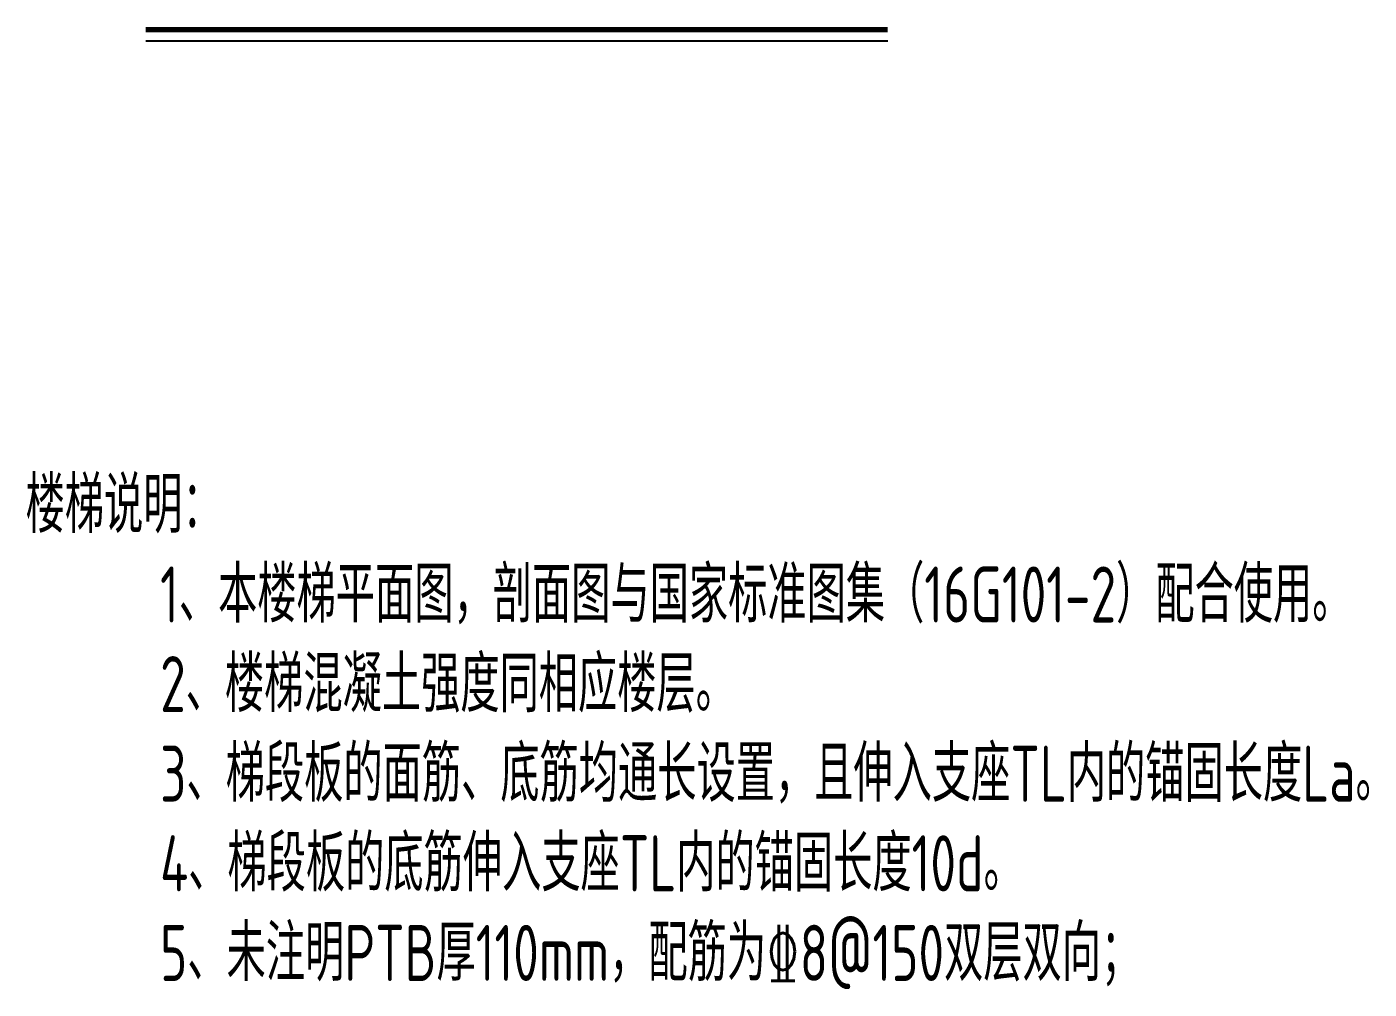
# Model space of a CAD drawing. Extents: x 9732137 to 18866768, y -962146 to 246094.
# Drawn here: x 9806429 to 9812416, y -642402 to -638112 of the extents above; entities that cross this region are included whole.
import ezdxf

# ---------------------------------------------------------------- set-up
doc = ezdxf.new("R2010")
doc.units = 0
doc.header["$LTSCALE"] = 1000
doc.layers.add('NUM', color=7, linetype='CONTINUOUS')
doc.layers.add('TEXT', color=7, linetype='CONTINUOUS')
doc.styles.add('TSSD_Rein', font='Tssdeng.shx', dxfattribs={"width": 0.7, "bigfont": 'hztxt.shx'})

msp = doc.modelspace()

# ---------------------------------------------------------------- linework, layer by layer
at = {"layer": 'NUM', "const_width": 25}
msp.add_lwpolyline([(9806959, -638124.2), (9810268.6, -638124.2)], dxfattribs=at)
at = {"layer": 'NUM'}
msp.add_lwpolyline([(9806959, -638174.2), (9810268.6, -638174.2)], dxfattribs=at)

# ---------------------------------------------------------------- texts
at = {"layer": 'TEXT', "ltscale": 99, "style": 'TSSD_Rein', "width": 0.7}
msp.add_text('楼梯说明：', height=250, dxfattribs=at).set_placement((9806423.3, -640367.9))
at = {"layer": 'TEXT', "style": 'TSSD_Rein', "width": 0.7}
for s, p in [('1、本楼梯平面图，剖面图与国家标准图集（16G101-2）配合使用。', (9807023.3, -640767.4)), ('2、楼梯混凝土强度同相应楼层。', (9807023.3, -641166.9)), ('3、梯段板的面筋、底筋均通长设置，且伸入支座TL内的锚固长度La。', (9807023.3, -641566.4)), ('4、梯段板的底筋伸入支座TL内的锚固长度10d。', (9807023.3, -641965.9)), ('5、未注明PTB厚110mm，配筋为%%1328@150双层双向；', (9807023.3, -642365.4))]:
    msp.add_text(s, height=250, dxfattribs=at).set_placement(p)

doc.saveas('drawing.dxf')
